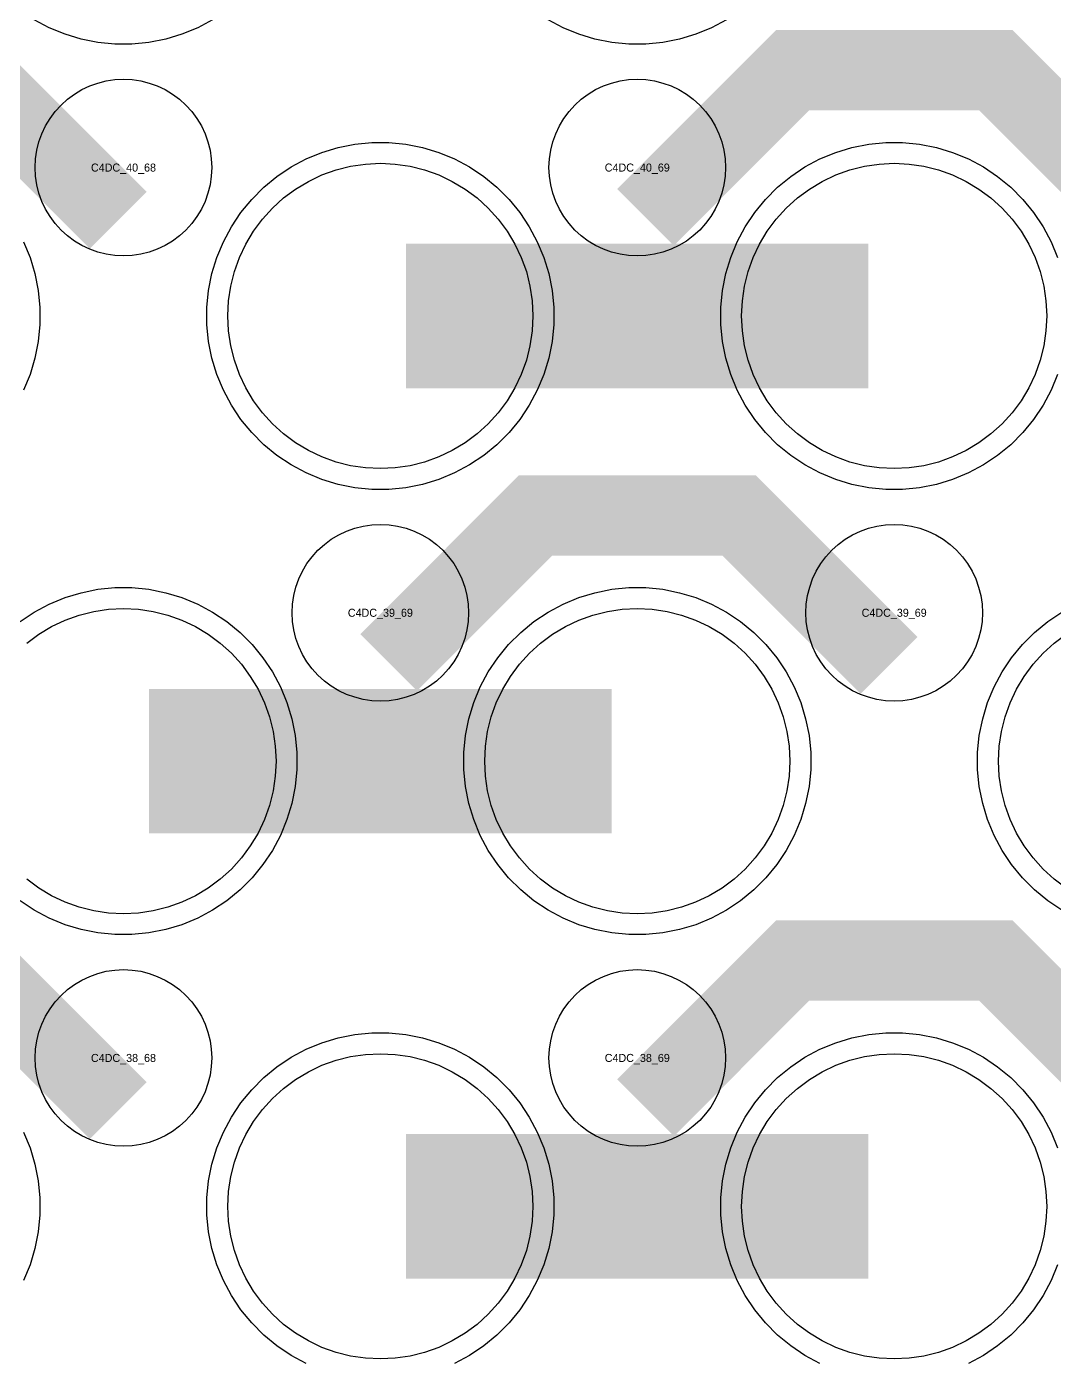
# Model space of a CAD drawing. Extents: x -11880 to 11880, y -14992 to 14992.
# Drawn here: x 9969.9 to 10289.9, y -9622.7 to -9207 of the extents above; entities that cross this region are included whole.
import ezdxf
from ezdxf.enums import TextEntityAlignment as Align

# ---------------------------------------------------------------- set-up
doc = ezdxf.new("R2010")
doc.units = 0
doc.header["$MEASUREMENT"] = 0
for name, color, linetype in [('GDS_775_DT_237', 138, 'CONTINUOUS'), ('RDL1_FS', 34, 'CONTINUOUS'), ('RDL_BS', 160, 'CONTINUOUS')]:
    doc.layers.add(name, color=color, linetype=linetype)

msp = doc.modelspace()

# ---------------------------------------------------------------- linework, layer by layer
at = {"layer": 'RDL1_FS'}
for points in [[(10080, -9344.509), (10075.343, -9344.28), (10070.732, -9343.596), (10066.209, -9342.464), (10061.819, -9340.892), (10057.605, -9338.9), (10053.605, -9336.502), (10049.86, -9333.724), (10046.406, -9330.594), (10043.276, -9327.14), (10040.498, -9323.395), (10038.1, -9319.395), (10036.108, -9315.181), (10034.536, -9310.791), (10033.404, -9306.268), (10032.72, -9301.657), (10032.491, -9297), (10032.72, -9292.343), (10033.404, -9287.732), (10034.536, -9283.209), (10036.108, -9278.819), (10038.1, -9274.605), (10040.498, -9270.605), (10043.276, -9266.86), (10046.406, -9263.406), (10049.86, -9260.276), (10053.605, -9257.498), (10057.605, -9255.1), (10061.819, -9253.108), (10066.209, -9251.536), (10070.732, -9250.404), (10075.343, -9249.72), (10080, -9249.491), (10084.657, -9249.72), (10089.268, -9250.404), (10093.791, -9251.536), (10098.181, -9253.108), (10102.395, -9255.1), (10106.395, -9257.498), (10110.14, -9260.276), (10113.594, -9263.406), (10116.724, -9266.86), (10119.502, -9270.605), (10121.9, -9274.605), (10123.892, -9278.819), (10125.464, -9283.209), (10126.596, -9287.732), (10127.28, -9292.343), (10127.509, -9297), (10127.28, -9301.657), (10126.596, -9306.268), (10125.464, -9310.791), (10123.892, -9315.181), (10121.9, -9319.395), (10119.502, -9323.395), (10116.724, -9327.14), (10113.594, -9330.594), (10110.14, -9333.724), (10106.395, -9336.502), (10102.395, -9338.9), (10098.181, -9340.892), (10093.791, -9342.464), (10089.268, -9343.596), (10084.657, -9344.28)], [(10240, -9344.509), (10235.343, -9344.28), (10230.732, -9343.596), (10226.209, -9342.464), (10221.819, -9340.892), (10217.605, -9338.9), (10213.605, -9336.502), (10209.86, -9333.724), (10206.406, -9330.594), (10203.276, -9327.14), (10200.498, -9323.395), (10198.1, -9319.395), (10196.108, -9315.181), (10194.536, -9310.791), (10193.404, -9306.268), (10192.72, -9301.657), (10192.491, -9297), (10192.72, -9292.343), (10193.404, -9287.732), (10194.536, -9283.209), (10196.108, -9278.819), (10198.1, -9274.605), (10200.498, -9270.605), (10203.276, -9266.86), (10206.406, -9263.406), (10209.86, -9260.276), (10213.605, -9257.498), (10217.605, -9255.1), (10221.819, -9253.108), (10226.209, -9251.536), (10230.732, -9250.404), (10235.343, -9249.72), (10240, -9249.491), (10244.657, -9249.72), (10249.268, -9250.404), (10253.791, -9251.536), (10258.181, -9253.108), (10262.395, -9255.1), (10266.395, -9257.498), (10270.14, -9260.276), (10273.594, -9263.406), (10276.724, -9266.86), (10279.502, -9270.605), (10281.9, -9274.605), (10283.892, -9278.819), (10285.464, -9283.209), (10286.596, -9287.732), (10287.28, -9292.343), (10287.509, -9297), (10287.28, -9301.657), (10286.596, -9306.268), (10285.464, -9310.791), (10283.892, -9315.181), (10281.9, -9319.395), (10279.502, -9323.395), (10276.724, -9327.14), (10273.594, -9330.594), (10270.14, -9333.724), (10266.395, -9336.502), (10262.395, -9338.9), (10258.181, -9340.892), (10253.791, -9342.464), (10249.268, -9343.596), (10244.657, -9344.28)], [(10160, -9483.074), (10155.343, -9482.845), (10150.732, -9482.161), (10146.209, -9481.029), (10141.819, -9479.457), (10137.605, -9477.465), (10133.605, -9475.067), (10129.86, -9472.289), (10126.406, -9469.159), (10123.276, -9465.705), (10120.498, -9461.96), (10118.1, -9457.96), (10116.108, -9453.746), (10114.536, -9449.356), (10113.404, -9444.833), (10112.72, -9440.222), (10112.491, -9435.565), (10112.72, -9430.908), (10113.404, -9426.297), (10114.536, -9421.774), (10116.108, -9417.384), (10118.1, -9413.17), (10120.498, -9409.17), (10123.276, -9405.425), (10126.406, -9401.971), (10129.86, -9398.841), (10133.605, -9396.063), (10137.605, -9393.665), (10141.819, -9391.673), (10146.209, -9390.101), (10150.732, -9388.969), (10155.343, -9388.285), (10160, -9388.056), (10164.657, -9388.285), (10169.268, -9388.969), (10173.791, -9390.101), (10178.181, -9391.673), (10182.395, -9393.665), (10186.395, -9396.063), (10190.14, -9398.841), (10193.594, -9401.971), (10196.724, -9405.425), (10199.502, -9409.17), (10201.9, -9413.17), (10203.892, -9417.384), (10205.464, -9421.774), (10206.596, -9426.297), (10207.28, -9430.908), (10207.509, -9435.565), (10207.28, -9440.222), (10206.596, -9444.833), (10205.464, -9449.356), (10203.892, -9453.746), (10201.9, -9457.96), (10199.502, -9461.96), (10196.724, -9465.705), (10193.594, -9469.159), (10190.14, -9472.289), (10186.395, -9475.067), (10182.395, -9477.465), (10178.181, -9479.457), (10173.791, -9481.029), (10169.268, -9482.161), (10164.657, -9482.845)], [(10080, -9621.639), (10075.343, -9621.41), (10070.732, -9620.726), (10066.209, -9619.594), (10061.819, -9618.022), (10057.605, -9616.03), (10053.605, -9613.632), (10049.86, -9610.854), (10046.406, -9607.724), (10043.276, -9604.27), (10040.498, -9600.525), (10038.1, -9596.525), (10036.108, -9592.311), (10034.536, -9587.921), (10033.404, -9583.398), (10032.72, -9578.787), (10032.491, -9574.13), (10032.72, -9569.473), (10033.404, -9564.862), (10034.536, -9560.339), (10036.108, -9555.949), (10038.1, -9551.735), (10040.498, -9547.735), (10043.276, -9543.99), (10046.406, -9540.536), (10049.86, -9537.406), (10053.605, -9534.628), (10057.605, -9532.23), (10061.819, -9530.238), (10066.209, -9528.666), (10070.732, -9527.534), (10075.343, -9526.85), (10080, -9526.621), (10084.657, -9526.85), (10089.268, -9527.534), (10093.791, -9528.666), (10098.181, -9530.238), (10102.395, -9532.23), (10106.395, -9534.628), (10110.14, -9537.406), (10113.594, -9540.536), (10116.724, -9543.99), (10119.502, -9547.735), (10121.9, -9551.735), (10123.892, -9555.949), (10125.464, -9560.339), (10126.596, -9564.862), (10127.28, -9569.473), (10127.509, -9574.13), (10127.28, -9578.787), (10126.596, -9583.398), (10125.464, -9587.921), (10123.892, -9592.311), (10121.9, -9596.525), (10119.502, -9600.525), (10116.724, -9604.27), (10113.594, -9607.724), (10110.14, -9610.854), (10106.395, -9613.632), (10102.395, -9616.03), (10098.181, -9618.022), (10093.791, -9619.594), (10089.268, -9620.726), (10084.657, -9621.41)], [(10240, -9621.639), (10235.343, -9621.41), (10230.732, -9620.726), (10226.209, -9619.594), (10221.819, -9618.022), (10217.605, -9616.03), (10213.605, -9613.632), (10209.86, -9610.854), (10206.406, -9607.724), (10203.276, -9604.27), (10200.498, -9600.525), (10198.1, -9596.525), (10196.108, -9592.311), (10194.536, -9587.921), (10193.404, -9583.398), (10192.72, -9578.787), (10192.491, -9574.13), (10192.72, -9569.473), (10193.404, -9564.862), (10194.536, -9560.339), (10196.108, -9555.949), (10198.1, -9551.735), (10200.498, -9547.735), (10203.276, -9543.99), (10206.406, -9540.536), (10209.86, -9537.406), (10213.605, -9534.628), (10217.605, -9532.23), (10221.819, -9530.238), (10226.209, -9528.666), (10230.732, -9527.534), (10235.343, -9526.85), (10240, -9526.621), (10244.657, -9526.85), (10249.268, -9527.534), (10253.791, -9528.666), (10258.181, -9530.238), (10262.395, -9532.23), (10266.395, -9534.628), (10270.14, -9537.406), (10273.594, -9540.536), (10276.724, -9543.99), (10279.502, -9547.735), (10281.9, -9551.735), (10283.892, -9555.949), (10285.464, -9560.339), (10286.596, -9564.862), (10287.28, -9569.473), (10287.509, -9574.13), (10287.28, -9578.787), (10286.596, -9583.398), (10285.464, -9587.921), (10283.892, -9592.311), (10281.9, -9596.525), (10279.502, -9600.525), (10276.724, -9604.27), (10273.594, -9607.724), (10270.14, -9610.854), (10266.395, -9613.632), (10262.395, -9616.03), (10258.181, -9618.022), (10253.791, -9619.594), (10249.268, -9620.726), (10244.657, -9621.41)]]:
    msp.add_lwpolyline(points, close=True, dxfattribs=at)
for points in [[(10088.002, -9297, 45, 45, 0), (10160.002, -9297, 45, 45, 0)], [(10160.002, -9297, 45, 45, 0), (10232.002, -9297, 45, 45, 0)], [(10008.002, -9435.565, 45, 45, 0), (10080.002, -9435.565, 45, 45, 0)], [(10080.002, -9435.565, 45, 45, 0), (10152.002, -9435.565, 45, 45, 0)], [(10088.002, -9574.13, 45, 45, 0), (10160.002, -9574.13, 45, 45, 0)], [(10160.002, -9574.13, 45, 45, 0), (10232.002, -9574.13, 45, 45, 0)]]:
    msp.add_lwpolyline(points, format="xyseb", dxfattribs=at)
for points in [[(9969.86, -9398.841), (9973.605, -9396.063), (9977.605, -9393.665), (9981.819, -9391.673), (9986.209, -9390.101), (9990.732, -9388.969), (9995.343, -9388.285), (10000, -9388.056), (10004.657, -9388.285), (10009.268, -9388.969), (10013.791, -9390.101), (10018.181, -9391.673), (10022.395, -9393.665), (10026.395, -9396.063), (10030.14, -9398.841), (10033.594, -9401.971), (10036.724, -9405.425), (10039.502, -9409.17), (10041.9, -9413.17), (10043.892, -9417.384), (10045.464, -9421.774), (10046.596, -9426.297), (10047.28, -9430.908), (10047.509, -9435.565), (10047.28, -9440.222), (10046.596, -9444.833), (10045.464, -9449.356), (10043.892, -9453.746), (10041.9, -9457.96), (10039.502, -9461.96), (10036.724, -9465.705), (10033.594, -9469.159), (10030.14, -9472.289), (10026.395, -9475.067), (10022.395, -9477.465), (10018.181, -9479.457), (10013.791, -9481.029), (10009.268, -9482.161), (10004.657, -9482.845), (10000, -9483.074), (9995.343, -9482.845), (9990.732, -9482.161), (9986.209, -9481.029), (9981.819, -9479.457), (9977.605, -9477.465), (9973.605, -9475.067), (9969.86, -9472.289)], [(10293.605, -9475.067), (10289.86, -9472.289), (10286.406, -9469.159), (10283.276, -9465.705), (10280.498, -9461.96), (10278.1, -9457.96), (10276.108, -9453.746), (10274.536, -9449.356), (10273.404, -9444.833), (10272.72, -9440.222), (10272.491, -9435.565), (10272.72, -9430.908), (10273.404, -9426.297), (10274.536, -9421.774), (10276.108, -9417.384), (10278.1, -9413.17), (10280.498, -9409.17), (10283.276, -9405.425), (10286.406, -9401.971), (10289.86, -9398.841), (10293.605, -9396.063)]]:
    msp.add_lwpolyline(points, dxfattribs=at)
at = {"layer": 'RDL_BS'}
for points in [[(10027.777, -9204.818), (10023.115, -9207.31), (10018.205, -9209.341), (10013.165, -9210.872), (10007.938, -9211.918), (10002.644, -9212.435), (9997.356, -9212.435), (9992.062, -9211.918), (9986.835, -9210.872), (9981.795, -9209.341), (9976.885, -9207.31), (9972.223, -9204.818)], [(10187.777, -9204.818), (10183.115, -9207.31), (10178.205, -9209.341), (10173.165, -9210.872), (10167.938, -9211.918), (10162.644, -9212.435), (10157.356, -9212.435), (10152.062, -9211.918), (10146.835, -9210.872), (10141.795, -9209.341), (10136.885, -9207.31), (10132.223, -9204.818)], [(10290.906, -9315.205), (10288.875, -9320.115), (10286.383, -9324.777), (10283.436, -9329.191), (10280.074, -9333.292), (10276.292, -9337.074), (10272.191, -9340.436), (10267.777, -9343.383), (10263.115, -9345.875), (10258.205, -9347.906), (10253.165, -9349.437), (10247.938, -9350.483), (10242.644, -9351), (10237.356, -9351), (10232.062, -9350.483), (10226.835, -9349.437), (10221.795, -9347.906), (10216.885, -9345.875), (10212.223, -9343.383), (10207.809, -9340.436), (10203.708, -9337.074), (10199.926, -9333.292), (10196.564, -9329.191), (10193.617, -9324.777), (10191.125, -9320.115), (10189.094, -9315.205), (10187.563, -9310.165), (10186.517, -9304.938), (10186, -9299.644), (10186, -9294.356), (10186.517, -9289.062), (10187.563, -9283.835), (10189.094, -9278.795), (10191.125, -9273.885), (10193.617, -9269.223), (10196.564, -9264.809), (10199.926, -9260.708), (10203.708, -9256.926), (10207.809, -9253.564), (10212.223, -9250.617), (10216.885, -9248.125), (10221.795, -9246.094), (10226.835, -9244.563), (10232.062, -9243.517), (10237.356, -9243), (10242.644, -9243), (10247.938, -9243.517), (10253.165, -9244.563), (10258.205, -9246.094), (10263.115, -9248.125), (10267.777, -9250.617), (10272.191, -9253.564), (10276.292, -9256.926), (10280.074, -9260.708), (10283.436, -9264.809), (10286.383, -9269.223), (10288.875, -9273.885), (10290.906, -9278.795)], [(9968.875, -9273.885), (9970.906, -9278.795), (9972.437, -9283.835), (9973.483, -9289.062), (9974, -9294.356), (9974, -9299.644), (9973.483, -9304.938), (9972.437, -9310.165), (9970.906, -9315.205), (9968.875, -9320.115)], [(9967.809, -9392.129), (9972.223, -9389.182), (9976.885, -9386.69), (9981.795, -9384.659), (9986.835, -9383.128), (9992.062, -9382.082), (9997.356, -9381.565), (10002.644, -9381.565), (10007.938, -9382.082), (10013.165, -9383.128), (10018.205, -9384.659), (10023.115, -9386.69), (10027.777, -9389.182), (10032.191, -9392.129), (10036.292, -9395.491), (10040.074, -9399.273), (10043.436, -9403.374), (10046.383, -9407.788), (10048.875, -9412.45), (10050.906, -9417.36), (10052.437, -9422.4), (10053.483, -9427.627), (10054, -9432.921), (10054, -9438.209), (10053.483, -9443.503), (10052.437, -9448.73), (10050.906, -9453.77), (10048.875, -9458.68), (10046.383, -9463.342), (10043.436, -9467.756), (10040.074, -9471.857), (10036.292, -9475.639), (10032.191, -9479.001), (10027.777, -9481.948), (10023.115, -9484.44), (10018.205, -9486.471), (10013.165, -9488.002), (10007.938, -9489.048), (10002.644, -9489.565), (9997.356, -9489.565), (9992.062, -9489.048), (9986.835, -9488.002), (9981.795, -9486.471), (9976.885, -9484.44), (9972.223, -9481.948), (9967.809, -9479.001)], [(10292.223, -9481.948), (10287.809, -9479.001), (10283.708, -9475.639), (10279.926, -9471.857), (10276.564, -9467.756), (10273.617, -9463.342), (10271.125, -9458.68), (10269.094, -9453.77), (10267.563, -9448.73), (10266.517, -9443.503), (10266, -9438.209), (10266, -9432.921), (10266.517, -9427.627), (10267.563, -9422.4), (10269.094, -9417.36), (10271.125, -9412.45), (10273.617, -9407.788), (10276.564, -9403.374), (10279.926, -9399.273), (10283.708, -9395.491), (10287.809, -9392.129), (10292.223, -9389.182)], [(10056.885, -9623.005), (10052.223, -9620.513), (10047.809, -9617.566), (10043.708, -9614.204), (10039.926, -9610.422), (10036.564, -9606.321), (10033.617, -9601.907), (10031.125, -9597.245), (10029.094, -9592.335), (10027.563, -9587.295), (10026.517, -9582.068), (10026, -9576.774), (10026, -9571.486), (10026.517, -9566.192), (10027.563, -9560.965), (10029.094, -9555.925), (10031.125, -9551.015), (10033.617, -9546.353), (10036.564, -9541.939), (10039.926, -9537.838), (10043.708, -9534.056), (10047.809, -9530.694), (10052.223, -9527.747), (10056.885, -9525.255), (10061.795, -9523.224), (10066.835, -9521.693), (10072.062, -9520.647), (10077.356, -9520.13), (10082.644, -9520.13), (10087.938, -9520.647), (10093.165, -9521.693), (10098.205, -9523.224), (10103.115, -9525.255), (10107.777, -9527.747), (10112.191, -9530.694), (10116.292, -9534.056), (10120.074, -9537.838), (10123.436, -9541.939), (10126.383, -9546.353), (10128.875, -9551.015), (10130.906, -9555.925), (10132.437, -9560.965), (10133.483, -9566.192), (10134, -9571.486), (10134, -9576.774), (10133.483, -9582.068), (10132.437, -9587.295), (10130.906, -9592.335), (10128.875, -9597.245), (10126.383, -9601.907), (10123.436, -9606.321), (10120.074, -9610.422), (10116.292, -9614.204), (10112.191, -9617.566), (10107.777, -9620.513), (10103.115, -9623.005)], [(10216.885, -9623.005), (10212.223, -9620.513), (10207.809, -9617.566), (10203.708, -9614.204), (10199.926, -9610.422), (10196.564, -9606.321), (10193.617, -9601.907), (10191.125, -9597.245), (10189.094, -9592.335), (10187.563, -9587.295), (10186.517, -9582.068), (10186, -9576.774), (10186, -9571.486), (10186.517, -9566.192), (10187.563, -9560.965), (10189.094, -9555.925), (10191.125, -9551.015), (10193.617, -9546.353), (10196.564, -9541.939), (10199.926, -9537.838), (10203.708, -9534.056), (10207.809, -9530.694), (10212.223, -9527.747), (10216.885, -9525.255), (10221.795, -9523.224), (10226.835, -9521.693), (10232.062, -9520.647), (10237.356, -9520.13), (10242.644, -9520.13), (10247.938, -9520.647), (10253.165, -9521.693), (10258.205, -9523.224), (10263.115, -9525.255), (10267.777, -9527.747), (10272.191, -9530.694), (10276.292, -9534.056), (10280.074, -9537.838), (10283.436, -9541.939), (10286.383, -9546.353), (10288.875, -9551.015), (10290.906, -9555.925)], [(9968.875, -9551.015), (9970.906, -9555.925), (9972.437, -9560.965), (9973.483, -9566.192), (9974, -9571.486), (9974, -9576.774), (9973.483, -9582.068), (9972.437, -9587.295), (9970.906, -9592.335), (9968.875, -9597.245)], [(10290.906, -9592.335), (10288.875, -9597.245), (10286.383, -9601.907), (10283.436, -9606.321), (10280.074, -9610.422), (10276.292, -9614.204), (10272.191, -9617.566), (10267.777, -9620.513), (10263.115, -9623.005)]]:
    msp.add_lwpolyline(points, dxfattribs=at)
for points in [[(9998.401, -9267.213, 25, 25, 0), (9951.687, -9220.499, 25, 25, 0), (9921.929, -9220.499, 25, 25, 0)], [(10162.562, -9266.314, 25, 25, 0), (10208.377, -9220.499, 25, 25, 0), (10241.93, -9220.499, 25, 25, 0)], [(10318.401, -9267.213, 25, 25, 0), (10271.687, -9220.499, 25, 25, 0), (10241.929, -9220.499, 25, 25, 0)], [(10082.562, -9404.879, 25, 25, 0), (10128.377, -9359.064, 25, 25, 0), (10161.93, -9359.064, 25, 25, 0)], [(10238.401, -9405.778, 25, 25, 0), (10191.687, -9359.064, 25, 25, 0), (10161.929, -9359.064, 25, 25, 0)], [(9998.401, -9544.343, 25, 25, 0), (9951.687, -9497.629, 25, 25, 0), (9921.929, -9497.629, 25, 25, 0)], [(10162.562, -9543.444, 25, 25, 0), (10208.377, -9497.629, 25, 25, 0), (10241.93, -9497.629, 25, 25, 0)], [(10318.401, -9544.343, 25, 25, 0), (10271.687, -9497.629, 25, 25, 0), (10241.929, -9497.629, 25, 25, 0)]]:
    msp.add_lwpolyline(points, format="xyseb", dxfattribs=at)
for points in [[(10000, -9278.306), (9997.307, -9278.174), (9994.635, -9277.778), (9992.016, -9277.121), (9989.481, -9276.214), (9987.044, -9275.062), (9984.72, -9273.669), (9982.557, -9272.066), (9980.558, -9270.254), (9978.746, -9268.255), (9977.143, -9266.092), (9975.75, -9263.768), (9974.598, -9261.331), (9973.691, -9258.796), (9973.034, -9256.177), (9972.638, -9253.505), (9972.506, -9250.812), (9972.638, -9248.119), (9973.034, -9245.447), (9973.691, -9242.828), (9974.598, -9240.293), (9975.75, -9237.856), (9977.143, -9235.532), (9978.746, -9233.369), (9980.558, -9231.37), (9982.557, -9229.558), (9984.72, -9227.955), (9987.044, -9226.562), (9989.481, -9225.41), (9992.016, -9224.503), (9994.635, -9223.846), (9997.307, -9223.45), (10000, -9223.318), (10002.693, -9223.45), (10005.365, -9223.846), (10007.984, -9224.503), (10010.519, -9225.41), (10012.956, -9226.562), (10015.28, -9227.955), (10017.443, -9229.558), (10019.442, -9231.37), (10021.254, -9233.369), (10022.857, -9235.532), (10024.25, -9237.856), (10025.402, -9240.293), (10026.309, -9242.828), (10026.966, -9245.447), (10027.362, -9248.119), (10027.494, -9250.812), (10027.362, -9253.505), (10026.966, -9256.177), (10026.309, -9258.796), (10025.402, -9261.331), (10024.25, -9263.768), (10022.857, -9266.092), (10021.254, -9268.255), (10019.442, -9270.254), (10017.443, -9272.066), (10015.28, -9273.669), (10012.956, -9275.062), (10010.519, -9276.214), (10007.984, -9277.121), (10005.365, -9277.778), (10002.693, -9278.174)], [(10160, -9278.306), (10157.307, -9278.174), (10154.635, -9277.778), (10152.016, -9277.121), (10149.481, -9276.214), (10147.044, -9275.062), (10144.72, -9273.669), (10142.557, -9272.066), (10140.558, -9270.254), (10138.746, -9268.255), (10137.143, -9266.092), (10135.75, -9263.768), (10134.598, -9261.331), (10133.691, -9258.796), (10133.034, -9256.177), (10132.638, -9253.505), (10132.506, -9250.812), (10132.638, -9248.119), (10133.034, -9245.447), (10133.691, -9242.828), (10134.598, -9240.293), (10135.75, -9237.856), (10137.143, -9235.532), (10138.746, -9233.369), (10140.558, -9231.37), (10142.557, -9229.558), (10144.72, -9227.955), (10147.044, -9226.562), (10149.481, -9225.41), (10152.016, -9224.503), (10154.635, -9223.846), (10157.307, -9223.45), (10160, -9223.318), (10162.693, -9223.45), (10165.365, -9223.846), (10167.984, -9224.503), (10170.519, -9225.41), (10172.956, -9226.562), (10175.28, -9227.955), (10177.443, -9229.558), (10179.442, -9231.37), (10181.254, -9233.369), (10182.857, -9235.532), (10184.25, -9237.856), (10185.402, -9240.293), (10186.309, -9242.828), (10186.966, -9245.447), (10187.362, -9248.119), (10187.494, -9250.812), (10187.362, -9253.505), (10186.966, -9256.177), (10186.309, -9258.796), (10185.402, -9261.331), (10184.25, -9263.768), (10182.857, -9266.092), (10181.254, -9268.255), (10179.442, -9270.254), (10177.443, -9272.066), (10175.28, -9273.669), (10172.956, -9275.062), (10170.519, -9276.214), (10167.984, -9277.121), (10165.365, -9277.778), (10162.693, -9278.174)], [(10077.356, -9351), (10072.062, -9350.483), (10066.835, -9349.437), (10061.795, -9347.906), (10056.885, -9345.875), (10052.223, -9343.383), (10047.809, -9340.436), (10043.708, -9337.074), (10039.926, -9333.292), (10036.564, -9329.191), (10033.617, -9324.777), (10031.125, -9320.115), (10029.094, -9315.205), (10027.563, -9310.165), (10026.517, -9304.938), (10026, -9299.644), (10026, -9294.356), (10026.517, -9289.062), (10027.563, -9283.835), (10029.094, -9278.795), (10031.125, -9273.885), (10033.617, -9269.223), (10036.564, -9264.809), (10039.926, -9260.708), (10043.708, -9256.926), (10047.809, -9253.564), (10052.223, -9250.617), (10056.885, -9248.125), (10061.795, -9246.094), (10066.835, -9244.563), (10072.062, -9243.517), (10077.356, -9243), (10082.644, -9243), (10087.938, -9243.517), (10093.165, -9244.563), (10098.205, -9246.094), (10103.115, -9248.125), (10107.777, -9250.617), (10112.191, -9253.564), (10116.292, -9256.926), (10120.074, -9260.708), (10123.436, -9264.809), (10126.383, -9269.223), (10128.875, -9273.885), (10130.906, -9278.795), (10132.437, -9283.835), (10133.483, -9289.062), (10134, -9294.356), (10134, -9299.644), (10133.483, -9304.938), (10132.437, -9310.165), (10130.906, -9315.205), (10128.875, -9320.115), (10126.383, -9324.777), (10123.436, -9329.191), (10120.074, -9333.292), (10116.292, -9337.074), (10112.191, -9340.436), (10107.777, -9343.383), (10103.115, -9345.875), (10098.205, -9347.906), (10093.165, -9349.437), (10087.938, -9350.483), (10082.644, -9351)], [(10080, -9416.871), (10077.307, -9416.739), (10074.635, -9416.343), (10072.016, -9415.686), (10069.481, -9414.779), (10067.044, -9413.627), (10064.72, -9412.234), (10062.557, -9410.631), (10060.558, -9408.819), (10058.746, -9406.82), (10057.143, -9404.657), (10055.75, -9402.333), (10054.598, -9399.896), (10053.691, -9397.361), (10053.034, -9394.742), (10052.638, -9392.07), (10052.506, -9389.377), (10052.638, -9386.684), (10053.034, -9384.012), (10053.691, -9381.393), (10054.598, -9378.858), (10055.75, -9376.421), (10057.143, -9374.097), (10058.746, -9371.934), (10060.558, -9369.935), (10062.557, -9368.123), (10064.72, -9366.52), (10067.044, -9365.127), (10069.481, -9363.975), (10072.016, -9363.068), (10074.635, -9362.411), (10077.307, -9362.015), (10080, -9361.883), (10082.693, -9362.015), (10085.365, -9362.411), (10087.984, -9363.068), (10090.519, -9363.975), (10092.956, -9365.127), (10095.28, -9366.52), (10097.443, -9368.123), (10099.442, -9369.935), (10101.254, -9371.934), (10102.857, -9374.097), (10104.25, -9376.421), (10105.402, -9378.858), (10106.309, -9381.393), (10106.966, -9384.012), (10107.362, -9386.684), (10107.494, -9389.377), (10107.362, -9392.07), (10106.966, -9394.742), (10106.309, -9397.361), (10105.402, -9399.896), (10104.25, -9402.333), (10102.857, -9404.657), (10101.254, -9406.82), (10099.442, -9408.819), (10097.443, -9410.631), (10095.28, -9412.234), (10092.956, -9413.627), (10090.519, -9414.779), (10087.984, -9415.686), (10085.365, -9416.343), (10082.693, -9416.739)], [(10240, -9416.871), (10237.307, -9416.739), (10234.635, -9416.343), (10232.016, -9415.686), (10229.481, -9414.779), (10227.044, -9413.627), (10224.72, -9412.234), (10222.557, -9410.631), (10220.558, -9408.819), (10218.746, -9406.82), (10217.143, -9404.657), (10215.75, -9402.333), (10214.598, -9399.896), (10213.691, -9397.361), (10213.034, -9394.742), (10212.638, -9392.07), (10212.506, -9389.377), (10212.638, -9386.684), (10213.034, -9384.012), (10213.691, -9381.393), (10214.598, -9378.858), (10215.75, -9376.421), (10217.143, -9374.097), (10218.746, -9371.934), (10220.558, -9369.935), (10222.557, -9368.123), (10224.72, -9366.52), (10227.044, -9365.127), (10229.481, -9363.975), (10232.016, -9363.068), (10234.635, -9362.411), (10237.307, -9362.015), (10240, -9361.883), (10242.693, -9362.015), (10245.365, -9362.411), (10247.984, -9363.068), (10250.519, -9363.975), (10252.956, -9365.127), (10255.28, -9366.52), (10257.443, -9368.123), (10259.442, -9369.935), (10261.254, -9371.934), (10262.857, -9374.097), (10264.25, -9376.421), (10265.402, -9378.858), (10266.309, -9381.393), (10266.966, -9384.012), (10267.362, -9386.684), (10267.494, -9389.377), (10267.362, -9392.07), (10266.966, -9394.742), (10266.309, -9397.361), (10265.402, -9399.896), (10264.25, -9402.333), (10262.857, -9404.657), (10261.254, -9406.82), (10259.442, -9408.819), (10257.443, -9410.631), (10255.28, -9412.234), (10252.956, -9413.627), (10250.519, -9414.779), (10247.984, -9415.686), (10245.365, -9416.343), (10242.693, -9416.739)], [(10157.356, -9489.565), (10152.062, -9489.048), (10146.835, -9488.002), (10141.795, -9486.471), (10136.885, -9484.44), (10132.223, -9481.948), (10127.809, -9479.001), (10123.708, -9475.639), (10119.926, -9471.857), (10116.564, -9467.756), (10113.617, -9463.342), (10111.125, -9458.68), (10109.094, -9453.77), (10107.563, -9448.73), (10106.517, -9443.503), (10106, -9438.209), (10106, -9432.921), (10106.517, -9427.627), (10107.563, -9422.4), (10109.094, -9417.36), (10111.125, -9412.45), (10113.617, -9407.788), (10116.564, -9403.374), (10119.926, -9399.273), (10123.708, -9395.491), (10127.809, -9392.129), (10132.223, -9389.182), (10136.885, -9386.69), (10141.795, -9384.659), (10146.835, -9383.128), (10152.062, -9382.082), (10157.356, -9381.565), (10162.644, -9381.565), (10167.938, -9382.082), (10173.165, -9383.128), (10178.205, -9384.659), (10183.115, -9386.69), (10187.777, -9389.182), (10192.191, -9392.129), (10196.292, -9395.491), (10200.074, -9399.273), (10203.436, -9403.374), (10206.383, -9407.788), (10208.875, -9412.45), (10210.906, -9417.36), (10212.437, -9422.4), (10213.483, -9427.627), (10214, -9432.921), (10214, -9438.209), (10213.483, -9443.503), (10212.437, -9448.73), (10210.906, -9453.77), (10208.875, -9458.68), (10206.383, -9463.342), (10203.436, -9467.756), (10200.074, -9471.857), (10196.292, -9475.639), (10192.191, -9479.001), (10187.777, -9481.948), (10183.115, -9484.44), (10178.205, -9486.471), (10173.165, -9488.002), (10167.938, -9489.048), (10162.644, -9489.565)], [(10000, -9555.436), (9997.307, -9555.304), (9994.635, -9554.908), (9992.016, -9554.251), (9989.481, -9553.344), (9987.044, -9552.192), (9984.72, -9550.799), (9982.557, -9549.196), (9980.558, -9547.384), (9978.746, -9545.385), (9977.143, -9543.222), (9975.75, -9540.898), (9974.598, -9538.461), (9973.691, -9535.926), (9973.034, -9533.307), (9972.638, -9530.635), (9972.506, -9527.942), (9972.638, -9525.249), (9973.034, -9522.577), (9973.691, -9519.958), (9974.598, -9517.423), (9975.75, -9514.986), (9977.143, -9512.662), (9978.746, -9510.499), (9980.558, -9508.5), (9982.557, -9506.688), (9984.72, -9505.085), (9987.044, -9503.692), (9989.481, -9502.54), (9992.016, -9501.633), (9994.635, -9500.976), (9997.307, -9500.58), (10000, -9500.448), (10002.693, -9500.58), (10005.365, -9500.976), (10007.984, -9501.633), (10010.519, -9502.54), (10012.956, -9503.692), (10015.28, -9505.085), (10017.443, -9506.688), (10019.442, -9508.5), (10021.254, -9510.499), (10022.857, -9512.662), (10024.25, -9514.986), (10025.402, -9517.423), (10026.309, -9519.958), (10026.966, -9522.577), (10027.362, -9525.249), (10027.494, -9527.942), (10027.362, -9530.635), (10026.966, -9533.307), (10026.309, -9535.926), (10025.402, -9538.461), (10024.25, -9540.898), (10022.857, -9543.222), (10021.254, -9545.385), (10019.442, -9547.384), (10017.443, -9549.196), (10015.28, -9550.799), (10012.956, -9552.192), (10010.519, -9553.344), (10007.984, -9554.251), (10005.365, -9554.908), (10002.693, -9555.304)], [(10160, -9555.436), (10157.307, -9555.304), (10154.635, -9554.908), (10152.016, -9554.251), (10149.481, -9553.344), (10147.044, -9552.192), (10144.72, -9550.799), (10142.557, -9549.196), (10140.558, -9547.384), (10138.746, -9545.385), (10137.143, -9543.222), (10135.75, -9540.898), (10134.598, -9538.461), (10133.691, -9535.926), (10133.034, -9533.307), (10132.638, -9530.635), (10132.506, -9527.942), (10132.638, -9525.249), (10133.034, -9522.577), (10133.691, -9519.958), (10134.598, -9517.423), (10135.75, -9514.986), (10137.143, -9512.662), (10138.746, -9510.499), (10140.558, -9508.5), (10142.557, -9506.688), (10144.72, -9505.085), (10147.044, -9503.692), (10149.481, -9502.54), (10152.016, -9501.633), (10154.635, -9500.976), (10157.307, -9500.58), (10160, -9500.448), (10162.693, -9500.58), (10165.365, -9500.976), (10167.984, -9501.633), (10170.519, -9502.54), (10172.956, -9503.692), (10175.28, -9505.085), (10177.443, -9506.688), (10179.442, -9508.5), (10181.254, -9510.499), (10182.857, -9512.662), (10184.25, -9514.986), (10185.402, -9517.423), (10186.309, -9519.958), (10186.966, -9522.577), (10187.362, -9525.249), (10187.494, -9527.942), (10187.362, -9530.635), (10186.966, -9533.307), (10186.309, -9535.926), (10185.402, -9538.461), (10184.25, -9540.898), (10182.857, -9543.222), (10181.254, -9545.385), (10179.442, -9547.384), (10177.443, -9549.196), (10175.28, -9550.799), (10172.956, -9552.192), (10170.519, -9553.344), (10167.984, -9554.251), (10165.365, -9554.908), (10162.693, -9555.304)]]:
    msp.add_lwpolyline(points, close=True, dxfattribs=at)

# ---------------------------------------------------------------- texts
at = {"layer": 'GDS_775_DT_237'}
for s, p in [('C4DC_40_68', (10000, -9250.812)), ('C4DC_40_68', (10000, -9250.812)), ('C4DC_40_69', (10160, -9250.812)), ('C4DC_40_69', (10160, -9250.812)), ('C4DC_39_69', (10080, -9389.377)), ('C4DC_39_69', (10080, -9389.377)), ('C4DC_39_69', (10240, -9389.377)), ('C4DC_39_69', (10240, -9389.377)), ('C4DC_38_68', (10000, -9527.942)), ('C4DC_38_68', (10000, -9527.942)), ('C4DC_38_69', (10160, -9527.942)), ('C4DC_38_69', (10160, -9527.942))]:
    msp.add_text(s, height=2.5, dxfattribs=at).set_placement(p, align=Align.MIDDLE_CENTER)

doc.saveas('drawing.dxf')
